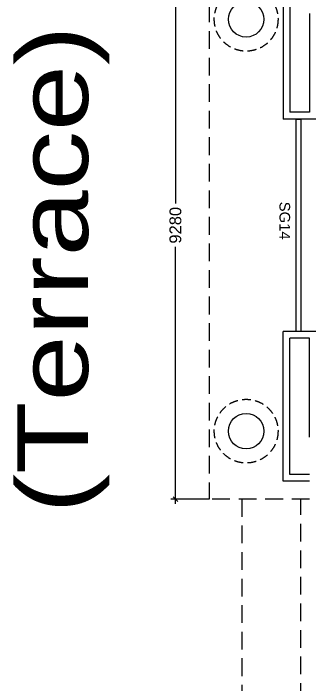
# Model space of a CAD drawing. Extents: x 7897917 to 8423973, y -6487334 to -6173396.
# Drawn here: x 8213953 to 8218972, y -6368952 to -6357577 of the extents above; entities that cross this region are included whole.
import ezdxf
from ezdxf.enums import TextEntityAlignment as Align

# ---------------------------------------------------------------- set-up
doc = ezdxf.new("R2010")
doc.units = 0
doc.header["$LTSCALE"] = 600
doc.header["$MEASUREMENT"] = 0
doc.header["$PDMODE"] = 35
doc.linetypes.add('DASHED', pattern=[0.75, 0.5, -0.25])
doc.linetypes.add('HIDDEN', pattern=[0.375, 0.25, -0.125])
doc.layers.get('0').update_dxf_attribs({"linetype": 'CONTINUOUS'})
doc.layers.get('Defpoints').update_dxf_attribs({"linetype": 'CONTINUOUS'})
for name, color, linetype in [('BLOCKS-PROP', 2, 'CONTINUOUS'), ('Ele Proje.', 7, 'CONTINUOUS'), ('Ele. Proj', 7, 'CONTINUOUS'), ('joinery', 7, 'CONTINUOUS'), ('WIN', 151, 'CONTINUOUS'), ('Working Dim', 5, 'CONTINUOUS')]:
    doc.layers.add(name, color=color, linetype=linetype)
doc.styles.add('ari', font='arial.ttf')
doc.styles.add('ARIAL', font='arial.ttf')
doc.dimstyles.new('int. dim', dxfattribs={"dimtxt": 450, "dimasz": 80, "dimexe": 80, "dimexo": 0, "dimgap": 70, "dimtad": 0, "dimdec": 0, "dimzin": 12, "dimdsep": 46, "dimtxsty": 'ari', "dimblk": 'OBLIQUE', "dimcen": 2, "dimdle": 80, "dimclrd": 256, "dimclre": 256, "dimclrt": 6, "dimadec": 0, "dimazin": 0, "dimtfac": 1, "dimtdec": 0, "dimtix": 1, "dimtmove": 2, "dimatfit": 3, "dimfxl": 1, "dimtolj": 1, "dimtzin": 0, "dimlwd": -1, "dimlwe": -1, "dimarcsym": 0})

# ---------------------------------------------------------------- blocks, each defined once
blk = doc.blocks.new('_Oblique')
at = {"color": 0, "linetype": 'ByBlock', "lineweight": -2}
blk.add_line((-0.5, -0.5), (0.5, 0.5), dxfattribs=at)
blk = doc.blocks.new('*D2657')
at = {"layer": 'Defpoints', "color": 0, "transparency": 16777216}
for p in [(8217221, -6356527, 10), (8216699, -6365807), (8217272, -6365807, -9)]:
    blk.add_point(p, dxfattribs=at)
at = {"layer": 'Working Dim', "transparency": 16777216}
for p, q in [((8216699, -6356447), (8216699, -6360798)), ((8217221, -6356527), (8216619, -6356527)), ((8216699, -6365887), (8216699, -6361535)), ((8217272, -6365807), (8216619, -6365807))]:
    blk.add_line(p, q, dxfattribs=at)
at = {"layer": 'Working Dim', "transparency": 16777216, "xscale": 80, "yscale": 80, "zscale": 80}
for p, rotation in [((8216699, -6356527), 90), ((8216699, -6365807), 270)]:
    blk.add_blockref('_Oblique', p, dxfattribs=dict(at, rotation=rotation))
at = {"layer": 'Working Dim', "color": 6, "transparency": 16777216, "insert": (8216699, -6361167), "char_height": 200, "attachment_point": 5, "rotation": 90, "style": 'ari'}
blk.add_mtext('\\A1;9280', dxfattribs=at)

msp = doc.modelspace()

# ---------------------------------------------------------------- linework, layer by layer
at = {"layer": 'Ele Proje.', "color": 1}
for p, q in [((8218522.16, -6356826.659, 13.168), (8218522.172, -6359366.652, -18.86)), ((8218637.161, -6356941.659, 13.168), (8218637.171, -6359251.651, -18.86)), ((8218972.16, -6359251.647, -18.86), (8218637.171, -6359251.651, -18.86)), ((8219202.16, -6359366.645, -18.86), (8218522.172, -6359366.652, -18.86)), ((8218522.16, -6365506.689, 13.168), (8218522.172, -6362966.695, -18.86)), ((8219202.16, -6362966.703, -18.86), (8218522.172, -6362966.695, -18.86)), ((8218637.161, -6365391.689, 13.168), (8218637.171, -6363081.697, -18.86)), ((8218972.16, -6363081.7, -18.86), (8218637.171, -6363081.697, -18.86)), ((8218972.16, -6365391.689, 2.895), (8218637.161, -6365391.689, 2.895)), ((8218972.16, -6365506.689, 2.895), (8218522.16, -6365506.689, 2.895))]:
    msp.add_line(p, q, dxfattribs=at)
at = {"layer": 'Ele. Proj', "color": 7, "linetype": 'DASHED'}
for p, q in [((8217272.157, -6356526.708, 2.895), (8217272.262, -6365806.691, 2.895)), ((8218972.16, -6365806.691, 21.31), (8217272.262, -6365806.691, 21.31))]:
    msp.add_line(p, q, dxfattribs=at)
at = {"layer": 'Ele. Proj', "color": 6}
for p, q in [((8218972.16, -6357576.659, 2.895), (8218972.16, -6359251.647, -29.24)), ((8218972.16, -6364756.689, 2.895), (8218972.16, -6363081.7, -29.24))]:
    msp.add_line(p, q, dxfattribs=at)
at = {"layer": 'Ele. Proj', "color": 8, "linetype": 'DASHED', "elevation": 2.894}
msp.add_lwpolyline([(8217822.16, -6365806.691), (8217822.16, -6381026.811)], dxfattribs=at)
at = {"layer": 'Ele. Proj', "color": 7, "linetype": 'DASHED', "elevation": 13.167}
msp.add_lwpolyline([(8218822.16, -6380026.811), (8218822.16, -6365806.691)], dxfattribs=at)
at = {"layer": 'WIN', "linetype": 'Continuous', "elevation": -18.86}
msp.add_lwpolyline([(8218747.172, -6359366.656), (8218823.172, -6359366.656), (8218823.149, -6362966.698), (8218747.149, -6362966.698)], close=True, dxfattribs=at)
at = {"layer": 'Working Dim', "color": 8, "linetype": 'HIDDEN'}
for centre in [(8217897.178, -6357676.721, -54.842), (8217897.178, -6364656.644, -48.15)]:
    msp.add_circle(centre, 540, dxfattribs=at)
at = {"layer": 'Working Dim', "color": 3, "linetype": 'Continuous'}
for centre in [(8217897.178, -6357676.721, -54.842), (8217897.178, -6364656.644, -48.15)]:
    msp.add_circle(centre, 300, dxfattribs=at)

# ---------------------------------------------------------------- texts
at = {"layer": 'BLOCKS-PROP', "color": 10, "style": 'ARIAL', "width": 1.2}
msp.add_text('(Terrace)', height=1200, rotation=90, dxfattribs=at).set_placement((8215216.801, -6361916.677, 11.064), align=Align.CENTER)
at = {"layer": 'joinery', "style": 'ari'}
msp.add_text('SG14', height=180, rotation=270, dxfattribs=at).set_placement((8218462.223, -6361089.114, -172.752), align=Align.CENTER)

# ---------------------------------------------------------------- dimensions: what is measured, and where the dimension line sits
at = {"layer": 'Working Dim'}
dim = msp.add_linear_dim(base=(8216699.464, -6365806.691, 11.566), p1=(8217220.508, -6356526.708, 21.31), p2=(8217272.262, -6365806.691, 2.895), angle=270, dimstyle='int. dim', override={"dimtxt": 200, "dimarcsym": 1}, dxfattribs=at)
dim.commit()
dim.dimension.update_dxf_attribs({"geometry": '*D2657', "text_midpoint": (8216699.464, -6361166.7, 11.566)})

doc.saveas('drawing.dxf')
